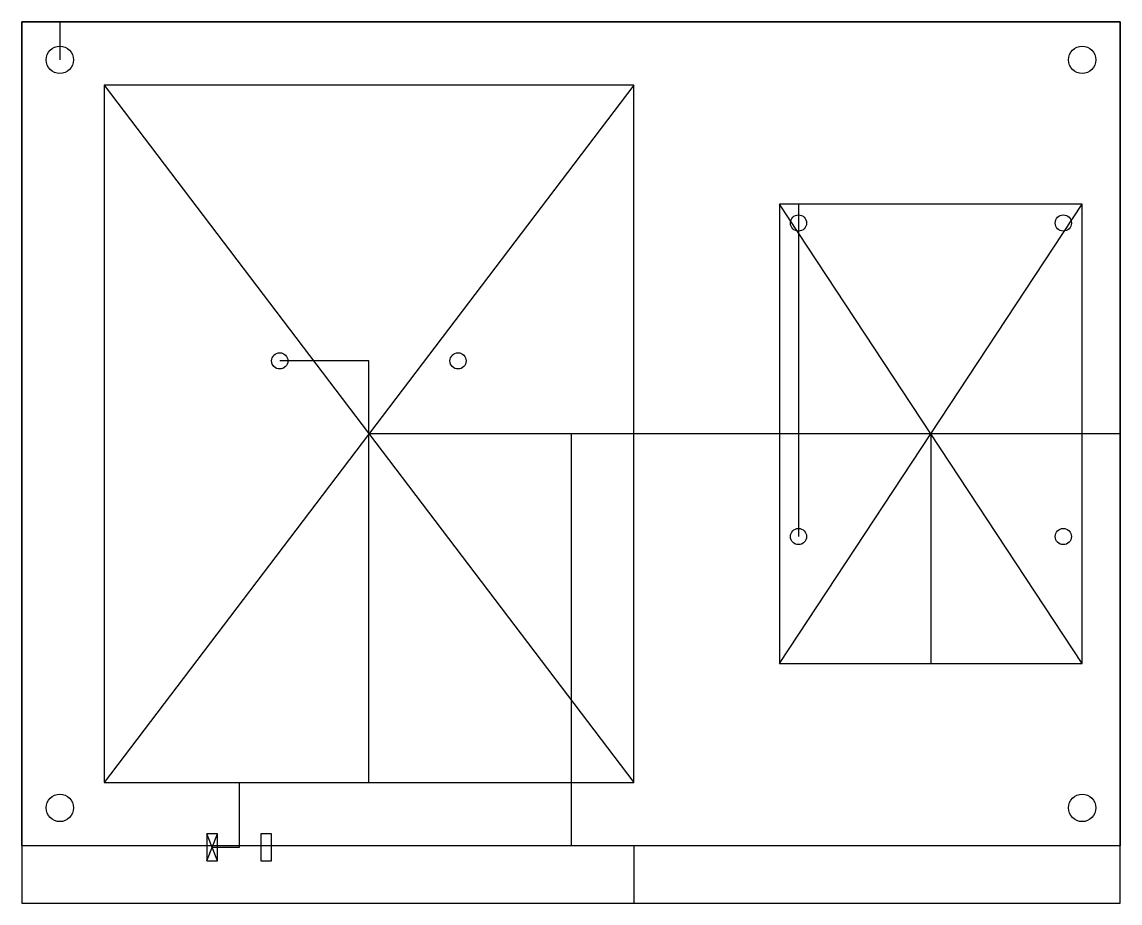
# Model space of a CAD drawing. Header units: millimetres. Extents: x -102 to 102, y -87 to 76.
import ezdxf

# ---------------------------------------------------------------- set-up
doc = ezdxf.new("R2010")
doc.units = ezdxf.units.MM
doc.layers.get('0').update_dxf_attribs({"linetype": 'CONTINUOUS'})

msp = doc.modelspace()

# ---------------------------------------------------------------- linework, layer by layer
for p, q in [((-101.6, 76.2), (-94.6, 76.2)), ((-94.6, 76.2), (-94.6, 69.2)), ((11.6, 64.5), (-86.4, 64.5)), ((-86.4, 64.5), (-86.4, -64.5)), ((11.6, 64.5), (-86.4, -64.5)), ((-86.4, 64.5), (11.6, -64.5)), ((11.6, -64.5), (11.6, 64.5)), ((94.6, 42.5), (38.6, 42.5)), ((38.6, 42.5), (38.6, -42.5)), ((38.6, -42.5), (94.6, 42.5)), ((94.6, -42.5), (38.6, 42.5)), ((66.6, 42.5), (42.1, 42.5)), ((42.1, 42.5), (42.1, 39)), ((94.6, -42.5), (94.6, 42.5)), ((42.1, 39), (42.1, -19)), ((-37.4, 13.5), (-53.9, 13.5)), ((-37.4, -64.5), (-37.4, 13.5)), ((11.6, 0), (-37.4, 0)), ((0, 0), (0, -76.2)), ((101.6, 0), (11.6, 0)), ((101.6, 0), (66.6, 0)), ((66.6, 0), (66.6, -42.5)), ((38.6, -42.5), (94.6, -42.5)), ((-86.4, -64.5), (11.6, -64.5)), ((-86.4, -64.5), (-61.4, -64.5)), ((-61.4, -64.5), (-61.4, -76.5)), ((-65.4, -74), (-67.4, -74)), ((-67.4, -74), (-67.4, -79)), ((-67.4, -79), (-65.4, -74)), ((-65.4, -79), (-67.4, -74)), ((-65.4, -79), (-65.4, -74)), ((-61.4, -76.5), (-66.4, -76.5)), ((101.6, -76.2), (11.6, -76.2)), ((11.6, -76.2), (11.6, -86.8)), ((-67.4, -79), (-65.4, -79))]:
    msp.add_line(p, q)
for points in [[(-101.6, -76.2), (-101.6, 76.2), (101.6, 76.2), (101.6, -76.2)], [(101.6, 76.2), (-101.6, 76.2), (-101.6, -86.8), (101.6, -86.8)], [(-57.4, -74), (-57.4, -79), (-55.4, -79), (-55.4, -74)]]:
    msp.add_lwpolyline(points, close=True)
for centre, radius in [((-94.6, 69.2), 2.54), ((94.6, 69.2), 2.54), ((42.1, 39), 1.5), ((91.1, 39), 1.5), ((-53.9, 13.5), 1.5), ((-20.9, 13.5), 1.5), ((42.1, -19), 1.5), ((91.1, -19), 1.5), ((-94.6, -69.2), 2.54), ((94.6, -69.2), 2.54)]:
    msp.add_circle(centre, radius)

doc.saveas('drawing.dxf')
